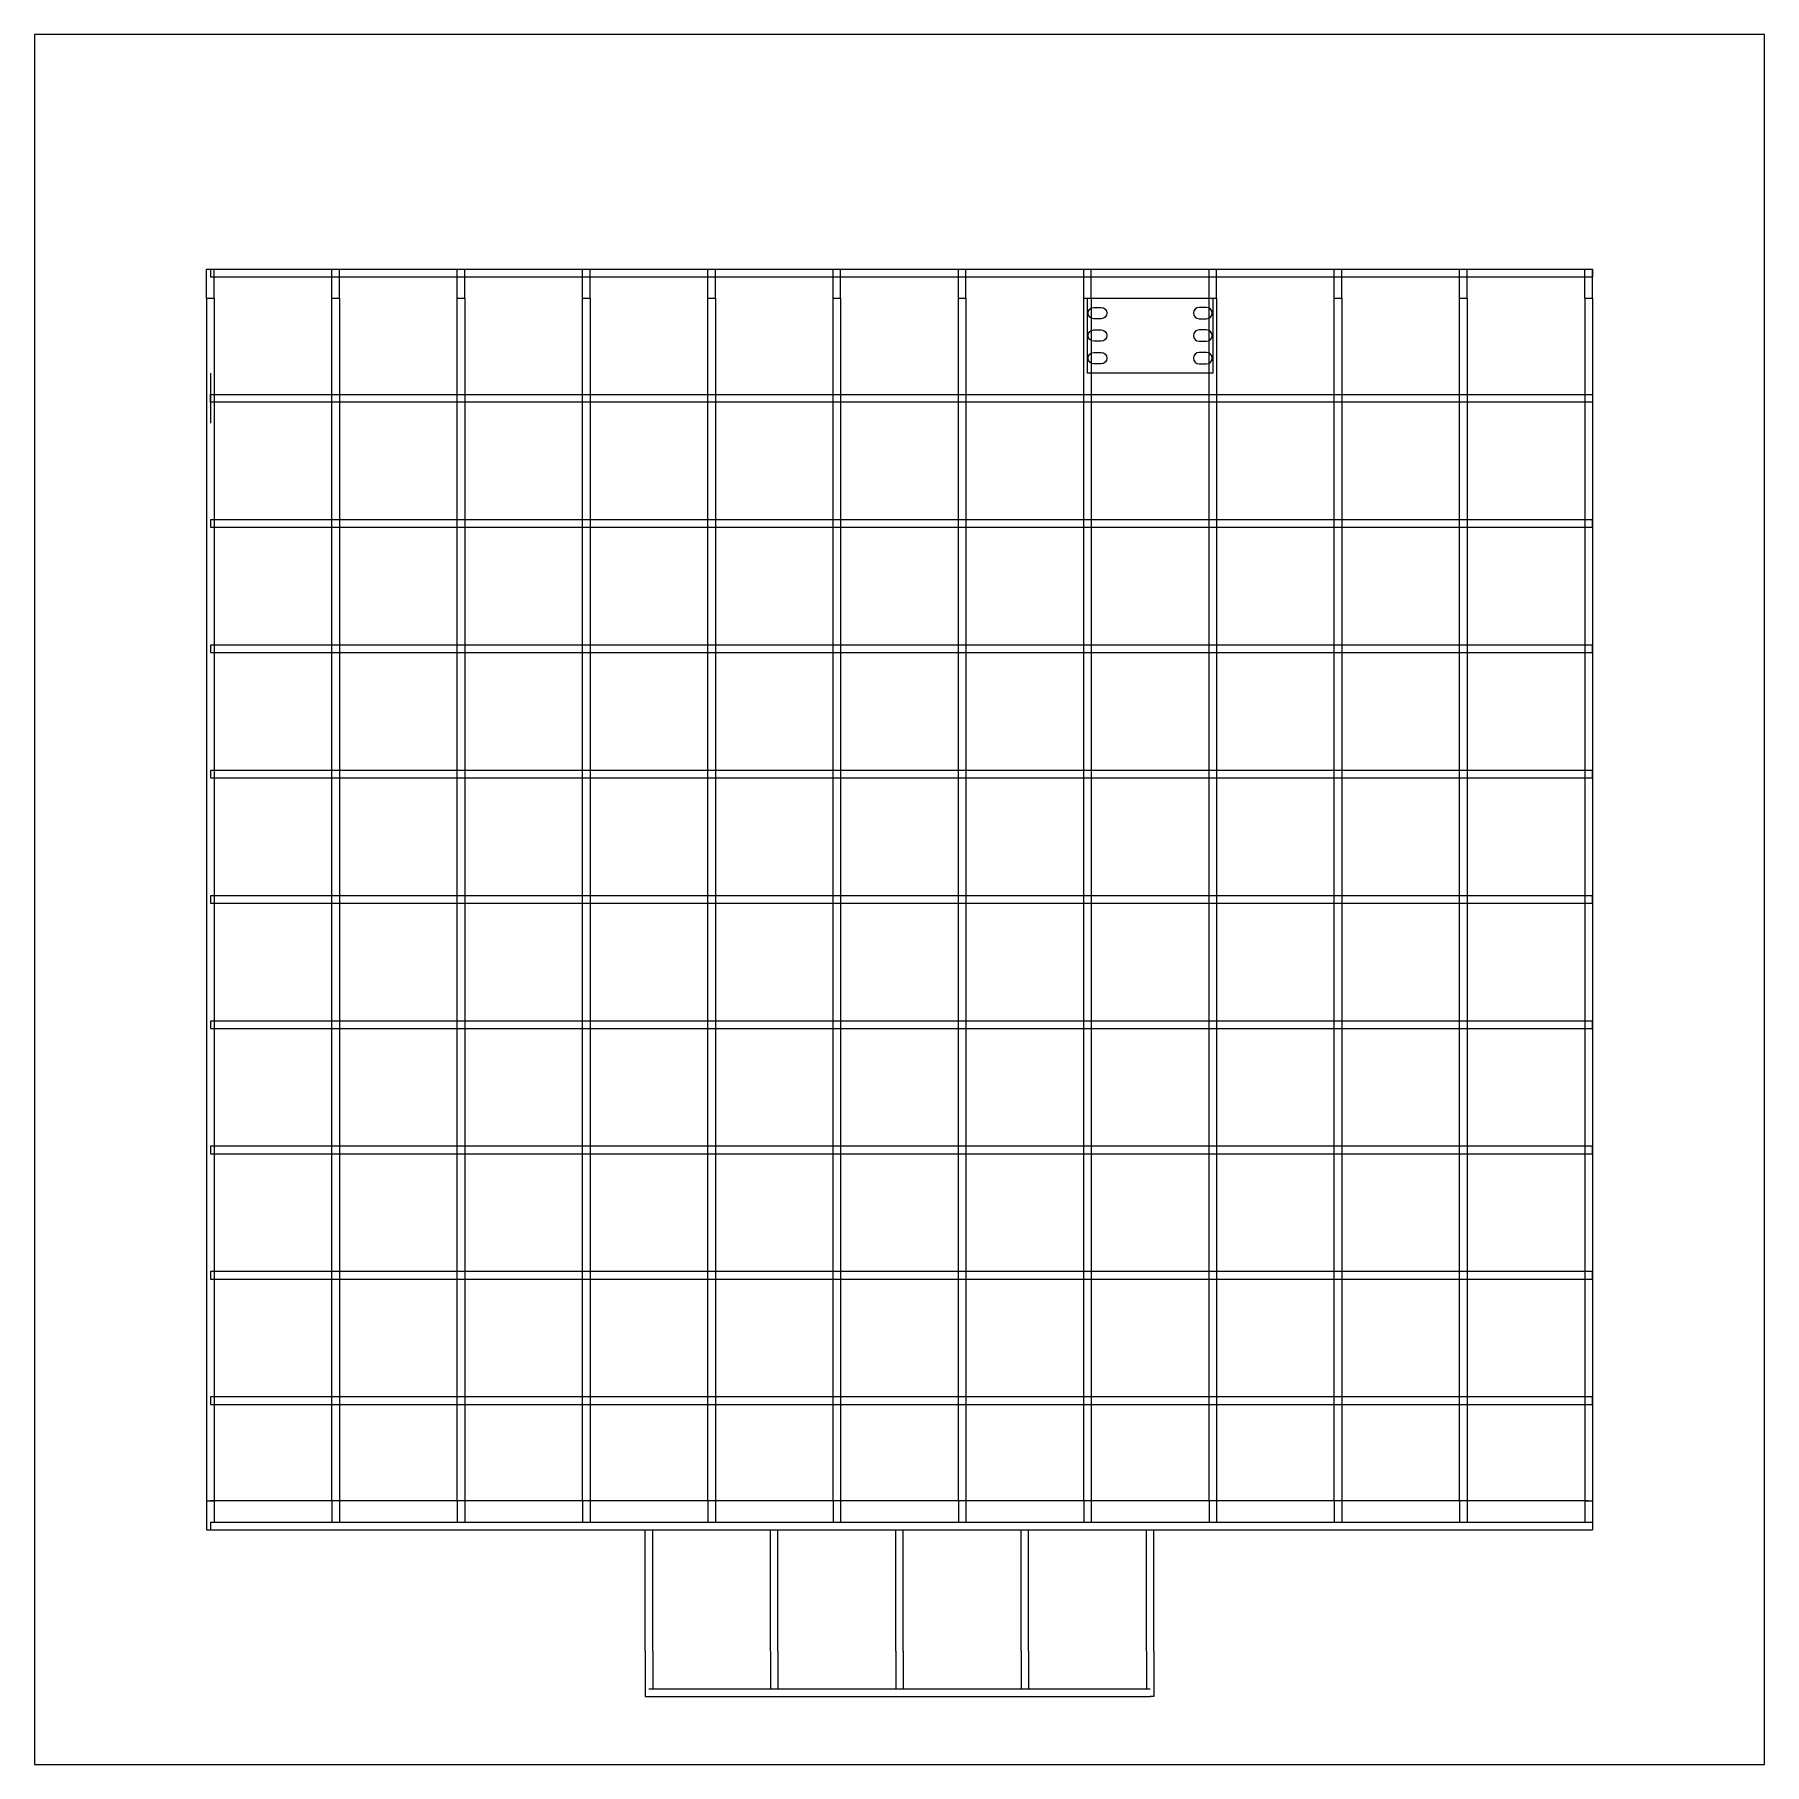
# Model space of a CAD drawing. Header units: millimetres. Extents: x -146 to 84, y 18 to 248.
import ezdxf

# ---------------------------------------------------------------- set-up
doc = ezdxf.new("R2010")
doc.units = ezdxf.units.MM
doc.layers.get('0').update_dxf_attribs({"linetype": 'CONTINUOUS'})

msp = doc.modelspace()

# ---------------------------------------------------------------- linework, layer by layer
for p, q in [((-123.28, 213.41), (-123.28, 217.24)), ((-123.28, 217.24), (-122.28, 217.24)), ((-122.78, 217.24), (60.98, 217.24)), ((-122.78, 217.24), (-122.78, 216.24)), ((-122.78, 216.24), (60.98, 216.24)), ((-122.28, 213.41), (-122.28, 217.24)), ((-106.62, 213.41), (-106.62, 217.24)), ((-105.62, 213.41), (-105.62, 217.24)), ((-89.96, 213.41), (-89.96, 217.24)), ((-88.96, 213.41), (-88.96, 217.24)), ((-73.3, 213.41), (-73.3, 217.24)), ((-72.3, 213.41), (-72.3, 217.24)), ((-56.64, 213.41), (-56.64, 217.24)), ((-55.64, 213.41), (-55.64, 217.24)), ((-39.98, 213.41), (-39.98, 217.24)), ((-38.98, 213.41), (-38.98, 217.24)), ((-23.32, 213.41), (-23.32, 217.24)), ((-22.32, 213.41), (-22.32, 217.24)), ((-6.66, 213.41), (-6.66, 217.24)), ((-5.66, 213.41), (-5.66, 217.24)), ((10, 213.41), (10, 217.24)), ((11, 213.41), (11, 217.24)), ((26.66, 213.41), (26.66, 217.24)), ((27.66, 213.41), (27.66, 217.24)), ((43.32, 213.41), (43.32, 217.24)), ((44.32, 213.41), (44.32, 217.24)), ((59.98, 213.41), (59.98, 217.24)), ((60.98, 217.24), (60.98, 216.24)), ((60.98, 213.41), (60.98, 217.24)), ((-123.28, 213.41), (-123.28, 53.47)), ((-123.28, 213.41), (-122.28, 213.41)), ((-122.28, 213.41), (-122.28, 53.47)), ((59.98, 213.41), (59.98, 53.47)), ((59.98, 213.41), (60.98, 213.41)), ((60.98, 213.41), (60.98, 53.47)), ((-122.78, 203.41), (-122.78, 196.75)), ((-123.28, 53.47), (-122.28, 53.47)), ((-123.28, 53.47), (-123.28, 49.64)), ((60.48, 53.47), (-122.78, 53.47)), ((-122.28, 53.47), (-122.28, 50.64)), ((-106.62, 53.47), (-106.62, 50.64)), ((-105.62, 53.47), (-105.62, 50.64)), ((-89.96, 53.47), (-89.96, 50.64)), ((-88.96, 53.47), (-88.96, 50.64)), ((-73.3, 53.47), (-73.3, 50.64)), ((-72.3, 53.47), (-72.3, 50.64)), ((-56.64, 53.47), (-56.64, 50.64)), ((-55.64, 53.47), (-55.64, 50.64)), ((-39.98, 53.47), (-39.98, 50.64)), ((-38.98, 53.47), (-38.98, 50.64)), ((-23.32, 53.47), (-23.32, 50.64)), ((-22.32, 53.47), (-22.32, 50.64)), ((-6.66, 53.47), (-6.66, 50.64)), ((-5.66, 53.47), (-5.66, 50.64)), ((10, 53.47), (10, 50.64)), ((11, 53.47), (11, 50.64)), ((26.66, 53.47), (26.66, 50.64)), ((27.66, 53.47), (27.66, 50.64)), ((43.32, 53.47), (43.32, 50.64)), ((44.32, 53.47), (44.32, 50.64)), ((59.98, 53.47), (60.98, 53.47)), ((59.98, 53.47), (59.98, 50.64)), ((60.98, 53.47), (60.98, 50.64)), ((-122.78, 50.64), (60.98, 50.64)), ((-122.78, 50.64), (-122.78, 49.64)), ((60.98, 50.64), (60.98, 49.64)), ((-123.28, 49.64), (-122.78, 49.64)), ((-122.78, 49.64), (60.98, 49.64)), ((-64.97, 33.47), (-64.97, 49.64)), ((-63.97, 33.47), (-63.97, 49.64)), ((-48.31, 33.47), (-48.31, 49.64)), ((-47.31, 33.47), (-47.31, 49.64)), ((-31.65, 33.47), (-31.65, 49.64)), ((-30.65, 33.47), (-30.65, 49.64)), ((-14.99, 33.47), (-14.99, 49.64)), ((-13.99, 33.47), (-13.99, 49.64)), ((1.67, 33.47), (1.67, 49.64)), ((2.67, 33.47), (2.67, 49.64)), ((-64.97, 33.47), (-64.97, 27.47)), ((-63.97, 33.47), (-63.97, 28.47)), ((-48.31, 33.47), (-48.31, 28.47)), ((-47.31, 33.47), (-47.31, 28.47)), ((-31.65, 33.47), (-31.65, 28.47)), ((-30.65, 33.47), (-30.65, 28.47)), ((-14.99, 33.47), (-14.99, 28.47)), ((-13.99, 33.47), (-13.99, 28.47)), ((1.67, 33.47), (1.67, 28.47)), ((2.67, 33.47), (2.67, 27.47)), ((-64.47, 28.47), (2.17, 28.47)), ((-64.97, 27.47), (-64, 27.47)), ((-64.47, 27.47), (2.17, 27.47)), ((2.67, 27.47), (2.17, 27.47))]:
    msp.add_line(p, q)
for points in [[(83.85, 248.44), (-146.15, 248.44), (-146.15, 18.44), (83.85, 18.44)], [(-106.62, 53.47), (-106.62, 213.41), (-105.62, 213.41), (-105.62, 53.47)], [(-89.96, 53.47), (-89.96, 213.41), (-88.96, 213.41), (-88.96, 53.47)], [(-73.3, 53.47), (-73.3, 213.41), (-72.3, 213.41), (-72.3, 53.47)], [(-56.64, 53.47), (-56.64, 213.41), (-55.64, 213.41), (-55.64, 53.47)], [(-39.98, 53.47), (-39.98, 213.41), (-38.98, 213.41), (-38.98, 53.47)], [(-23.32, 53.47), (-23.32, 213.41), (-22.32, 213.41), (-22.32, 53.47)], [(-6.66, 53.47), (-6.66, 213.41), (-5.66, 213.41), (-5.66, 53.47)], [(-6.16, 213.41), (10.5, 213.41), (10.5, 203.41), (-6.16, 203.41)], [(10, 53.47), (10, 213.41), (11, 213.41), (11, 53.47)], [(26.66, 53.47), (26.66, 213.41), (27.66, 213.41), (27.66, 53.47)], [(43.32, 53.47), (43.32, 213.41), (44.32, 213.41), (44.32, 53.47)], [(60.98, 199.58), (-122.78, 199.58), (-122.78, 200.58), (60.98, 200.58)], [(60.98, 183.92), (-122.78, 183.92), (-122.78, 182.92), (60.98, 182.92)], [(60.98, 167.26), (-122.78, 167.26), (-122.78, 166.26), (60.98, 166.26)], [(60.98, 150.6), (-122.78, 150.6), (-122.78, 149.6), (60.98, 149.6)], [(60.98, 133.94), (-122.78, 133.94), (-122.78, 132.94), (60.98, 132.94)], [(60.98, 117.28), (-122.78, 117.28), (-122.78, 116.28), (60.98, 116.28)], [(60.98, 100.62), (-122.78, 100.62), (-122.78, 99.62), (60.98, 99.62)], [(60.98, 83.96), (-122.78, 83.96), (-122.78, 82.96), (60.98, 82.96)], [(60.98, 67.3), (-122.78, 67.3), (-122.78, 66.3), (60.98, 66.3)]]:
    msp.add_lwpolyline(points, close=True)
for points in [[(-4.33, 212.16, -1), (-4.33, 210.66), (-5.33, 210.66, -1), (-5.33, 212.16)], [(8.67, 210.66), (9.67, 210.66, 1), (9.67, 212.16), (8.67, 212.16, 1)], [(-4.33, 209.16, -1), (-4.33, 207.66), (-5.33, 207.66, -1), (-5.33, 209.16)], [(8.67, 207.66), (9.67, 207.66, 1), (9.67, 209.16), (8.67, 209.16, 1)], [(-5.33, 204.66, -1), (-5.33, 206.16), (-4.33, 206.16, -1), (-4.33, 204.66)], [(8.67, 204.66), (9.67, 204.66, 1), (9.67, 206.16), (8.67, 206.16, 1)]]:
    msp.add_lwpolyline(points, format="xyb", close=True)

doc.saveas('drawing.dxf')
